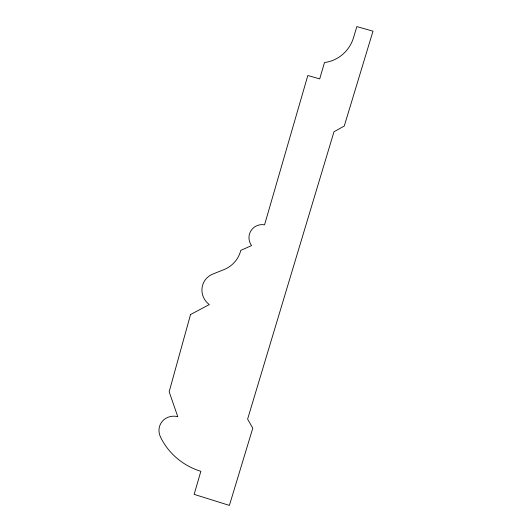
<?xml version="1.0" encoding="UTF-8"?>
<svg xmlns="http://www.w3.org/2000/svg" width="532" height="532" viewBox="0 0 532 532"><rect width="100%" height="100%" fill="white"/><g stroke="black" fill="none" stroke-linecap="round" stroke-linejoin="round"><path stroke-width="0.8" d="M190.542 314.525L169.163 391.752L177.768 416.669A15.9 14.869 27.8 0 0 162.287 421.331A15.9 14.869 27.8 0 0 160.484 436.998A63.774 60.149 24 0 0 200.863 471.319L194.133 494.361L229.398 505.4L252.78 428.187L247.606 419.123L333.983 131.77L344.264 126.051L372.992 31.169L356.846 26.6L353.614 37.426A34.839 33.317 -70.3 0 1 324.513 62.503L319.705 78.902L307.829 75.497L264.557 224.843A13.34 13.187 33 0 0 251.556 245.591L240.803 250.379A29.34 28.701 45.6 0 1 223.939 269.618L212.773 274.073A18.088 17.576 33.5 0 0 202.034 288.091A18.088 17.576 33.5 0 0 209.282 304.583L190.542 314.525"/></g></svg>
